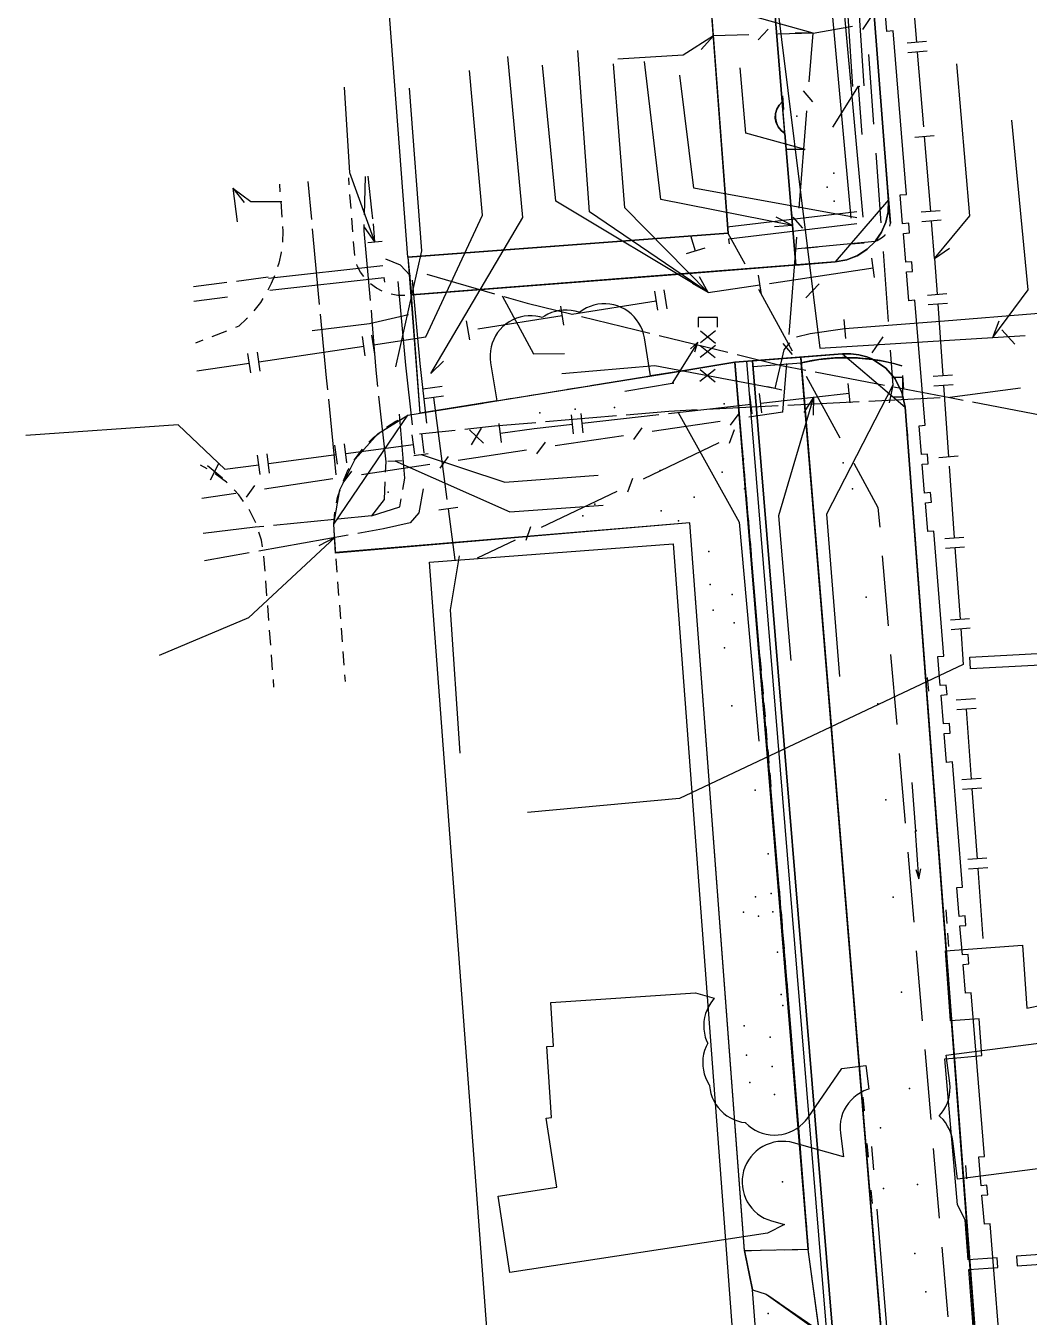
# Model space of a CAD drawing. Header units: metres. Extents: x -3903 to -3714, y 4981 to 6033.
# Drawn here: x -3903.1 to -3851.2, y 5905.7 to 5972.6 of the extents above; entities that cross this region are included whole.
import ezdxf

# ---------------------------------------------------------------- set-up
doc = ezdxf.new("R2010")
doc.units = ezdxf.units.M
for name, color, linetype in [('BOUNDARY', 7, 'Continuous'), ('BUILDING', 7, 'Continuous'), ('BUSH', 7, 'Continuous'), ('CURB', 7, 'Continuous'), ('ELECTR_CABLE', 7, 'Continuous'), ('ELECTR_CABLE_COMM', 7, 'Continuous'), ('GAS', 7, 'Continuous'), ('GRASS', 7, 'Continuous'), ('GROUND', 7, 'Continuous'), ('HEAT', 7, 'Continuous'), ('LAMP', 7, 'Continuous'), ('OVERHEAD_POWER_LINE', 7, 'Continuous'), ('ROAD', 7, 'Continuous'), ('SEWER', 7, 'Continuous'), ('SIDEWALK_PATH', 7, 'Continuous'), ('TREE', 7, 'Continuous'), ('WATER_PIPELINE', 7, 'Continuous')]:
    doc.layers.add(name, color=color, linetype=linetype)

msp = doc.modelspace()

# ---------------------------------------------------------------- linework, layer by layer
at = {"layer": 'BOUNDARY'}
msp.add_lwpolyline([(-3865.865, 5819.723), (-3866.555, 5857.112), (-3866.763, 5859.807), (-3874.11, 5866.949), (-3876.685, 5867.754), (-3875.923, 5875.174), (-3875.151, 5874.98), (-3875.26, 5876.425), (-3874.15, 5876.508), (-3874.082, 5875.611), (-3869.936, 5875.922), (-3870.004, 5876.819), (-3863.192, 5877.329), (-3865.484, 5907.153), (-3865.897, 5909.195), (-3868.72, 5946.892), (-3887.077, 5945.31), (-3887.174, 5946.82), (-3883.329, 5952.464), (-3882.692, 5952.568), (-3883.314, 5960.659), (-3866.733, 5961.903), (-3868.495, 5985.326)], dxfattribs=at)
at = {"layer": 'BUILDING'}
for points in [[(-3869.616, 6000), (-3866.733, 5961.903), (-3883.327, 5960.647), (-3886.21, 5998.744)], [(-3869.582, 5945.794), (-3864.48, 5877.734), (-3877.112, 5876.787), (-3882.215, 5944.847)]]:
    msp.add_lwpolyline(points, close=True, dxfattribs=at)
at = {"layer": 'BUSH'}
for p in [(-3861.268, 5964.997), (-3861.617, 5964.281), (-3861.244, 5963.547), (-3865.953, 5950.199), (-3867.053, 5949.513), (-3865.903, 5948.641), (-3867.674, 5943.7), (-3866.54, 5943.179), (-3867.526, 5942.363), (-3866.438, 5941.706), (-3866.931, 5940.419), (-3866.548, 5937.404), (-3865.323, 5927.517), (-3864.517, 5927.68), (-3865.942, 5926.723), (-3865.167, 5926.506), (-3864.43, 5926.738), (-3863.996, 5922.455), (-3863.917, 5921.885), (-3865.908, 5920.826), (-3864.574, 5920.238), (-3865.795, 5919.311), (-3864.46, 5918.723), (-3865.614, 5917.898), (-3864.336, 5917.265), (-3864.675, 5905.923)]:
    msp.add_point(p, dxfattribs=at)
at = {"layer": 'CURB'}
for points in [[(-3862.12, 6010.632), (-3858.438, 5963.627), (-3861.197, 5960.402), (-3883.135, 5958.7)], [(-3863.245, 5960.243), (-3863.245, 5960.243), (-3863.806, 5967.067), (-3863.941, 5968.702), (-3864.85, 5979.75), (-3865.002, 5981.6), (-3866.734, 6002.637), (-3866.872, 6004.319), (-3867.006, 6005.945), (-3864.25, 6009.182), (-3862.02, 6009.357)], [(-3863.924, 5969.014), (-3863.87, 5968.306)], [(-3886.369, 5964.396), (-3886.397, 5964.756)], [(-3889.985, 5964.436), (-3889.955, 5964.034)], [(-3889.918, 5963.536), (-3889.858, 5962.733)], [(-3886.275, 5963.18), (-3886.33, 5963.898)], [(-3886.18, 5961.963), (-3886.236, 5962.681)], [(-3863.46, 5962.984), (-3863.406, 5962.277)], [(-3858.373, 5962.265), (-3858.342, 5962.407), (-3858.382, 5962.906), (-3858.387, 5962.969)], [(-3889.821, 5962.234), (-3889.803, 5961.992), (-3889.828, 5961.447), (-3889.83, 5961.43)], [(-3886.086, 5960.747), (-3886.142, 5961.465)], [(-3860.403, 5961.338), (-3859.697, 5961.402)], [(-3859.2, 5961.461), (-3859.184, 5961.464), (-3859.029, 5961.517), (-3858.879, 5961.594), (-3858.74, 5961.693), (-3858.616, 5961.814), (-3858.606, 5961.827)], [(-3889.895, 5960.934), (-3889.9, 5960.897), (-3890.021, 5960.35), (-3890.083, 5960.152)], [(-3862.812, 5961.119), (-3862.106, 5961.183)], [(-3885.614, 5959.643), (-3885.778, 5959.868), (-3885.95, 5960.196), (-3885.974, 5960.264)], [(-3890.244, 5959.679), (-3890.406, 5959.286), (-3890.581, 5958.949)], [(-3884.667, 5958.894), (-3884.957, 5959.045), (-3885.273, 5959.279)], [(-3872.533, 5959.523), (-3873.251, 5959.467)], [(-3883.481, 5958.66), (-3883.487, 5958.66), (-3883.857, 5958.67), (-3884.196, 5958.73)], [(-3890.835, 5958.518), (-3890.969, 5958.306), (-3891.305, 5957.866)], [(-3891.641, 5957.496), (-3891.683, 5957.45), (-3892.083, 5957.079), (-3892.267, 5957.007)], [(-3892.733, 5956.824), (-3893.483, 5956.531)], [(-3893.948, 5956.348), (-3894.323, 5956.201)], [(-3873.871, 5954.001), (-3866.399, 5955.215), (-3862.981, 5955.472), (-3860.819, 5955.65), (-3857.581, 5952.886), (-3850.725, 5862.089), (-3853.297, 5858.892), (-3855.65, 5858.56)], [(-3859.597, 5874.696), (-3859.195, 5875.388), (-3865.774, 5955.26)], [(-3862.982, 5955.471), (-3862.797, 5953.182), (-3859.77, 5916.525)], [(-3861.312, 5955.425), (-3861.809, 5955.381), (-3862.016, 5955.35)], [(-3860.106, 5955.436), (-3860.634, 5955.451), (-3860.813, 5955.446)], [(-3858.906, 5955.302), (-3859.456, 5955.383), (-3859.607, 5955.396)], [(-3869.112, 5954.774), (-3868.416, 5954.888)], [(-3865.451, 5954.985), (-3862.958, 5955.172)], [(-3875.06, 5953.808), (-3874.364, 5953.921)], [(-3871.491, 5954.388), (-3870.795, 5954.501)], [(-3857.639, 5953.815), (-3857.697, 5954.52)], [(-3878.629, 5953.228), (-3877.933, 5953.341)], [(-3877.44, 5953.421), (-3876.743, 5953.534)], [(-3876.25, 5953.614), (-3875.554, 5953.728)], [(-3883.382, 5952.437), (-3883.329, 5952.464), (-3882.692, 5952.568)], [(-3882.692, 5952.568), (-3879.438, 5953.096)], [(-3881.009, 5952.841), (-3880.312, 5952.954)], [(-3884.429, 5951.844), (-3883.949, 5952.154), (-3883.83, 5952.214)], [(-3866.121, 5951.949), (-3866.061, 5951.246)], [(-3857.441, 5951.409), (-3857.499, 5952.114)], [(-3885.345, 5951.065), (-3885.106, 5951.311), (-3884.826, 5951.54)], [(-3886.107, 5950.134), (-3886.069, 5950.199), (-3885.684, 5950.698)], [(-3866.018, 5950.748), (-3865.959, 5950.045)], [(-3893.728, 5949.69), (-3894.069, 5949.882)], [(-3892.684, 5948.953), (-3892.723, 5948.993), (-3893.306, 5949.425)], [(-3886.672, 5949.072), (-3886.449, 5949.565), (-3886.364, 5949.706)], [(-3865.916, 5949.547), (-3865.856, 5948.844)], [(-3891.841, 5947.992), (-3892.083, 5948.336), (-3892.335, 5948.595)], [(-3887.03, 5947.924), (-3886.973, 5948.206), (-3886.845, 5948.604)], [(-3865.814, 5948.346), (-3865.754, 5947.644)], [(-3891.211, 5946.88), (-3891.556, 5947.582)], [(-3887.168, 5946.73), (-3887.174, 5946.82), (-3887.12, 5947.433)], [(-3865.711, 5947.145), (-3865.652, 5946.443)], [(-3890.863, 5945.651), (-3890.917, 5945.99), (-3891.049, 5946.408)], [(-3887.078, 5945.528), (-3887.13, 5946.231)], [(-3865.609, 5945.944), (-3865.549, 5945.242)], [(-3890.727, 5944.378), (-3890.786, 5945.157)], [(-3886.989, 5944.326), (-3887.041, 5945.03)], [(-3890.628, 5943.1), (-3890.688, 5943.88)], [(-3886.9, 5943.124), (-3886.952, 5943.828)], [(-3890.53, 5941.823), (-3890.59, 5942.602)], [(-3886.81, 5941.922), (-3886.863, 5942.626)], [(-3890.432, 5940.545), (-3890.492, 5941.324)], [(-3886.721, 5940.72), (-3886.773, 5941.424)], [(-3890.334, 5939.267), (-3890.394, 5940.046)], [(-3886.632, 5939.518), (-3886.684, 5940.222)], [(-3865.097, 5939.94), (-3865.038, 5939.237)], [(-3890.265, 5938.379), (-3890.295, 5938.769)], [(-3886.569, 5938.668), (-3886.595, 5939.02)], [(-3864.995, 5938.739), (-3864.935, 5938.036)], [(-3856.352, 5938.171), (-3856.41, 5938.877)], [(-3864.893, 5937.538), (-3864.833, 5936.835)], [(-3864.79, 5936.337), (-3864.731, 5935.634)], [(-3864.688, 5935.136), (-3864.628, 5934.433)], [(-3864.586, 5933.935), (-3864.526, 5933.232)], [(-3864.096, 5927.929), (-3864.04, 5927.226)], [(-3864, 5926.727), (-3863.943, 5926.024)], [(-3855.403, 5926.134), (-3855.458, 5926.84)], [(-3863.903, 5925.526), (-3863.847, 5924.823)], [(-3855.309, 5924.931), (-3855.364, 5925.636)], [(-3863.807, 5924.325), (-3863.751, 5923.622)], [(-3863.711, 5923.123), (-3863.655, 5922.42)], [(-3863.615, 5921.922), (-3863.558, 5921.219)], [(-3859.768, 5917.13), (-3859.706, 5916.425)], [(-3863.133, 5915.915), (-3863.077, 5915.212)], [(-3863.037, 5914.713), (-3862.981, 5914.01)], [(-3859.608, 5914.562), (-3859.505, 5913.304)], [(-3859.556, 5914.724), (-3859.494, 5914.02)], [(-3859.309, 5914.579), (-3859.209, 5913.368)], [(-3862.941, 5913.512), (-3862.885, 5912.809)], [(-3854.376, 5912.892), (-3854.43, 5913.598)], [(-3862.845, 5912.31), (-3862.788, 5911.607)], [(-3859.344, 5912.319), (-3859.282, 5911.614)], [(-3862.748, 5911.109), (-3862.692, 5910.406)], [(-3859.04, 5911.322), (-3856.462, 5880.093), (-3855.716, 5879.452), (-3852.054, 5879.707)], [(-3862.652, 5909.907), (-3862.598, 5909.235), (-3862.629, 5909.235)], [(-3865.539, 5909.177), (-3865.892, 5909.17)], [(-3864.334, 5909.201), (-3865.039, 5909.187)], [(-3863.129, 5909.225), (-3863.834, 5909.211)], [(-3864.091, 5906.446), (-3864.679, 5906.864)], [(-3863.097, 5905.737), (-3863.214, 5905.82), (-3863.684, 5906.155)]]:
    msp.add_lwpolyline(points, dxfattribs=at)
at = {"layer": 'ELECTR_CABLE'}
for points in [[(-3863.674, 5999.974), (-3862.334, 5984.091), (-3860.396, 5962.666)], [(-3863.052, 6000.026), (-3861.712, 5984.145), (-3859.774, 5962.724)], [(-3860.29, 5969.486), (-3862.31, 5999.98)], [(-3859.692, 5969.526), (-3861.711, 6000.02)], [(-3863.413, 5962.299), (-3870.221, 5963.635), (-3871.07, 5970.793)], [(-3859.474, 5971.157), (-3859.208, 5967.544)], [(-3860.085, 5962.695), (-3868.525, 5964.225), (-3869.237, 5970.086)], [(-3885.034, 5961.446), (-3886.337, 5965.029), (-3886.616, 5969.466)], [(-3883.96, 5954.962), (-3882.604, 5960.988), (-3883.241, 5969.403)], [(-3859.097, 5966.048), (-3858.831, 5962.435)], [(-3885.548, 5964.831), (-3885.592, 5962.849)], [(-3885.149, 5962.64), (-3885.193, 5963.094), (-3885.379, 5964.846)], [(-3892.392, 5964.221), (-3891.46, 5963.543), (-3889.866, 5963.543)], [(-3892.392, 5964.221), (-3891.811, 5963.49)], [(-3892.392, 5964.221), (-3892.175, 5962.485)], [(-3888.504, 5964.568), (-3888.327, 5962.61)], [(-3860.085, 5963.009), (-3866.791, 5962.211)], [(-3863.413, 5962.299), (-3864.248, 5962.717)], [(-3888.282, 5962.112), (-3888.249, 5961.743), (-3887.917, 5958.198)], [(-3885.603, 5962.349), (-3885.61, 5962.017), (-3885.285, 5958.399)], [(-3885.034, 5961.446), (-3885.577, 5962.206)], [(-3885.034, 5961.446), (-3885.107, 5962.377)], [(-3860.085, 5962.381), (-3866.717, 5961.591)], [(-3863.413, 5962.299), (-3864.345, 5962.227)], [(-3885.407, 5961.405), (-3884.661, 5961.487)], [(-3866.717, 5961.591), (-3866.687, 5961.343)], [(-3858.72, 5960.939), (-3858.454, 5957.326)], [(-3890.554, 5959.564), (-3884.624, 5960.22)], [(-3884.481, 5960.567), (-3883.725, 5960.254), (-3883.186, 5959.692)], [(-3894.441, 5959.133), (-3892.705, 5959.354)], [(-3892.209, 5959.417), (-3890.567, 5959.626)], [(-3890.486, 5958.944), (-3884.556, 5959.6)], [(-3884.528, 5959.351), (-3884.556, 5959.6)], [(-3883.089, 5951.963), (-3883.439, 5955.061), (-3883.83, 5959.399)], [(-3882.343, 5952.047), (-3882.693, 5955.137), (-3883.084, 5959.467)], [(-3882.347, 5959.764), (-3878.838, 5958.759)], [(-3894.411, 5958.381), (-3892.675, 5958.602)], [(-3878.451, 5958.647), (-3876.816, 5955.649), (-3875.222, 5955.668)], [(-3878.358, 5958.621), (-3877.144, 5958.273), (-3874.825, 5957.704)], [(-3885.24, 5957.901), (-3885.192, 5957.366), (-3884.994, 5954.803), (-3884.902, 5953.95)], [(-3846.003, 5958.104), (-3846.179, 5958.09), (-3855.535, 5957.344), (-3860.704, 5956.932)], [(-3883.297, 5957.663), (-3885.321, 5957.2), (-3888.29, 5956.833)], [(-3887.87, 5957.7), (-3887.562, 5954.409), (-3887.499, 5953.787)], [(-3874.34, 5957.585), (-3870.795, 5956.715)], [(-3860.744, 5957.43), (-3860.664, 5956.434)], [(-3870.31, 5956.596), (-3866.765, 5955.727)], [(-3860.704, 5956.932), (-3862.493, 5956.68), (-3863.194, 5956.505)], [(-3863.571, 5956.215), (-3863.864, 5955.857), (-3864.327, 5953.843)], [(-3866.279, 5955.608), (-3863.982, 5955.044), (-3862.72, 5954.803)], [(-3858.343, 5955.83), (-3858.21, 5954.024)], [(-3864.327, 5953.843), (-3870.539, 5955.029), (-3875.356, 5954.608)], [(-3862.229, 5954.709), (-3858.645, 5954.023)], [(-3863.962, 5953.759), (-3864.692, 5953.927)], [(-3858.21, 5954.024), (-3861.653, 5947.331), (-3860.971, 5938.92)], [(-3858.21, 5954.024), (-3858.399, 5953.109)], [(-3858.153, 5953.929), (-3855.265, 5953.376), (-3854.569, 5953.243)], [(-3887.45, 5953.289), (-3887.059, 5949.378)], [(-3884.848, 5953.453), (-3884.48, 5950.049), (-3884.503, 5949.508)], [(-3859.458, 5953.192), (-3855.766, 5953.374)], [(-3855.267, 5953.399), (-3855.266, 5953.399), (-3851.602, 5953.88)], [(-3872.026, 5952.492), (-3869.809, 5952.682), (-3868.34, 5952.754)], [(-3867.84, 5952.779), (-3864.149, 5952.961)], [(-3863.649, 5952.985), (-3859.957, 5953.167)], [(-3854.078, 5953.149), (-3850.493, 5952.463)], [(-3883.584, 5948.622), (-3883.483, 5949.199), (-3883.757, 5952.514)], [(-3880.385, 5951.745), (-3878.849, 5951.906), (-3876.705, 5952.09)], [(-3876.207, 5952.133), (-3872.524, 5952.449)], [(-3882.72, 5951.5), (-3880.882, 5951.693)], [(-3884.375, 5950.078), (-3883.627, 5950.126)], [(-3884.001, 5950.102), (-3878.044, 5947.451), (-3873.22, 5947.802)], [(-3883.02, 5950.37), (-3882.279, 5950.481)], [(-3882.649, 5950.426), (-3878.306, 5949.003), (-3873.482, 5949.353)], [(-3882.541, 5948.65), (-3882.765, 5947.413), (-3883.209, 5946.892), (-3884.587, 5946.571), (-3885.923, 5946.333)], [(-3884.525, 5949.009), (-3884.564, 5948.1), (-3885.208, 5947.242)], [(-3885.208, 5947.242), (-3883.742, 5947.722), (-3883.671, 5948.129)], [(-3885.208, 5947.242), (-3886.95, 5947.074)], [(-3890.783, 5946.705), (-3891.234, 5946.662), (-3893.926, 5946.343)], [(-3887.135, 5947.056), (-3890.285, 5946.753)], [(-3887.105, 5946.123), (-3891.584, 5941.974), (-3896.218, 5940.015)], [(-3886.416, 5946.246), (-3891.056, 5945.42)], [(-3887.105, 5946.123), (-3887.935, 5945.695)], [(-3891.549, 5945.332), (-3893.869, 5944.919)]]:
    msp.add_lwpolyline(points, dxfattribs=at)
at = {"layer": 'ELECTR_CABLE_COMM'}
for points in [[(-3862.345, 5972.262), (-3867.658, 5973.743), (-3875.172, 5973.344)], [(-3862.345, 5972.262), (-3860.297, 5972.624)], [(-3859.773, 5972.447), (-3859.344, 5973.061)], [(-3867.506, 5972.112), (-3869.073, 5971.124), (-3872.458, 5970.909)], [(-3867.506, 5972.112), (-3868.134, 5971.42)], [(-3865.675, 5972.165), (-3867.506, 5972.112)], [(-3864.668, 5972.459), (-3865.182, 5971.914)], [(-3862.345, 5972.262), (-3864.176, 5972.209)], [(-3862.345, 5972.262), (-3863.279, 5972.263)], [(-3862.545, 5969.737), (-3862.345, 5972.262)], [(-3862.755, 5966.23), (-3865.833, 5967.077), (-3866.124, 5970.456)], [(-3862.362, 5968.704), (-3862.848, 5969.274)], [(-3863.065, 5963.192), (-3862.664, 5968.242)], [(-3862.755, 5966.23), (-3863.689, 5966.227)], [(-3862.881, 5962.159), (-3863.368, 5962.729)], [(-3866.754, 5961.901), (-3865.882, 5960.306)], [(-3863.585, 5956.646), (-3863.184, 5961.696)], [(-3865.163, 5958.99), (-3863.42, 5955.801)], [(-3863.401, 5955.614), (-3863.887, 5956.184)], [(-3863.904, 5952.626), (-3863.704, 5955.151)], [(-3862.7, 5954.484), (-3860.957, 5951.295)], [(-3866.189, 5952.554), (-3866.635, 5951.952)], [(-3863.904, 5952.626), (-3865.67, 5952.363)], [(-3867.154, 5952.143), (-3870.686, 5951.618)], [(-3872.17, 5951.397), (-3875.702, 5950.872)], [(-3871.205, 5951.808), (-3871.651, 5951.206)], [(-3866.665, 5951.015), (-3866.415, 5951.721)], [(-3877.185, 5950.651), (-3880.718, 5950.126)], [(-3876.22, 5951.062), (-3876.667, 5950.46)], [(-3871.134, 5949.175), (-3867.216, 5951.045)], [(-3882.201, 5949.905), (-3885.733, 5949.38)], [(-3881.236, 5950.317), (-3881.683, 5949.714)], [(-3860.238, 5949.979), (-3858.981, 5947.68), (-3858.894, 5946.669)], [(-3886.252, 5949.571), (-3886.698, 5948.969)], [(-3871.936, 5948.499), (-3871.686, 5949.206)], [(-3891.268, 5948.825), (-3891.714, 5948.223)], [(-3887.217, 5949.159), (-3890.749, 5948.634)], [(-3876.405, 5946.66), (-3872.487, 5948.529)], [(-3892.233, 5948.413), (-3893.999, 5948.151)], [(-3877.207, 5945.983), (-3876.957, 5946.69)], [(-3879.717, 5945.079), (-3877.758, 5946.013)], [(-3858.765, 5945.174), (-3858.453, 5941.553)], [(-3858.325, 5940.059), (-3858.013, 5936.437)], [(-3857.884, 5934.943), (-3857.572, 5931.322)], [(-3857.444, 5929.827), (-3857.132, 5926.206)], [(-3857.003, 5924.711), (-3856.691, 5921.09)], [(-3856.563, 5919.596), (-3856.251, 5915.974)], [(-3856.122, 5914.48), (-3855.81, 5910.858)], [(-3855.682, 5909.364), (-3855.37, 5905.743)]]:
    msp.add_lwpolyline(points, dxfattribs=at)
at = {"layer": 'GAS'}
for points in [[(-3856.975, 5971.779), (-3857.286, 5975.552), (-3857.295, 5975.661)], [(-3867.781, 5958.813), (-3873.929, 5963.005), (-3874.525, 5971.361)], [(-3856.477, 5971.82), (-3857.473, 5971.738)], [(-3856.435, 5971.322), (-3857.432, 5971.24)], [(-3856.613, 5967.399), (-3856.934, 5971.281)], [(-3882.15, 5954.624), (-3877.373, 5962.705), (-3878.155, 5971.046)], [(-3867.781, 5958.813), (-3872.096, 5963.216), (-3872.685, 5970.668)], [(-3856.05, 5960.58), (-3854.22, 5962.787), (-3854.899, 5970.665)], [(-3882.397, 5956.518), (-3879.459, 5962.831), (-3880.145, 5970.332)], [(-3867.781, 5958.813), (-3875.661, 5963.548), (-3876.363, 5970.605)], [(-3856.074, 5966.942), (-3857.07, 5966.86)], [(-3856.251, 5963.019), (-3856.572, 5966.901)], [(-3855.753, 5963.06), (-3856.75, 5962.978)], [(-3855.712, 5962.562), (-3856.709, 5962.48)], [(-3856.05, 5960.58), (-3856.21, 5962.521)], [(-3868.433, 5960.967), (-3868.672, 5961.757)], [(-3867.954, 5961.111), (-3868.911, 5960.822)], [(-3859.155, 5959.607), (-3859.304, 5960.595)], [(-3856.05, 5960.58), (-3855.283, 5961.113)], [(-3856.05, 5960.58), (-3855.919, 5958.727)], [(-3864.601, 5959.292), (-3859.23, 5960.101)], [(-3867.781, 5958.813), (-3868.589, 5959.281)], [(-3867.781, 5958.813), (-3868.232, 5959.631)], [(-3865.021, 5958.723), (-3865.17, 5959.712)], [(-3870.387, 5957.9), (-3870.542, 5958.888)], [(-3869.893, 5957.978), (-3870.048, 5958.966)], [(-3867.781, 5958.813), (-3865.095, 5959.218)], [(-3856.418, 5958.691), (-3855.421, 5958.762)], [(-3875.259, 5957.134), (-3875.414, 5958.122)], [(-3874.842, 5957.706), (-3870.464, 5958.394)], [(-3856.383, 5958.193), (-3855.385, 5958.263)], [(-3855.884, 5958.228), (-3855.623, 5954.521)], [(-3880.13, 5956.368), (-3880.286, 5957.356)], [(-3879.714, 5956.94), (-3875.336, 5957.628)], [(-3867.293, 5957.028), (-3867.295, 5957.528), (-3868.295, 5957.525), (-3868.293, 5957.025)], [(-3885.043, 5955.62), (-3885.19, 5956.609)], [(-3868.182, 5956.229), (-3867.397, 5956.849)], [(-3868.178, 5956.829), (-3867.402, 5956.199)], [(-3891.051, 5955.235), (-3885.611, 5956.041)], [(-3885.538, 5955.547), (-3885.685, 5956.536)], [(-3885.117, 5956.115), (-3882.397, 5956.518)], [(-3868.19, 5955.479), (-3867.405, 5956.099)], [(-3868.186, 5956.079), (-3867.41, 5955.449)], [(-3891.472, 5954.667), (-3891.619, 5955.656)], [(-3890.977, 5954.74), (-3891.124, 5955.729)], [(-3882.15, 5954.624), (-3881.477, 5955.272)], [(-3894.265, 5954.758), (-3891.545, 5955.161)], [(-3868.204, 5954.229), (-3867.418, 5954.849)], [(-3868.199, 5954.829), (-3867.423, 5954.199)], [(-3856.121, 5954.486), (-3855.124, 5954.556)], [(-3881.557, 5953.944), (-3882.548, 5953.814)], [(-3860.421, 5953.107), (-3860.532, 5954.101)], [(-3858.189, 5953.415), (-3857.689, 5953.415), (-3857.689, 5954.415), (-3858.189, 5954.415)], [(-3856.086, 5953.987), (-3855.089, 5954.057)], [(-3855.588, 5954.022), (-3855.326, 5950.315)], [(-3881.492, 5953.448), (-3882.484, 5953.318)], [(-3881.299, 5948.105), (-3881.988, 5953.383)], [(-3865.499, 5952.537), (-3865.611, 5953.531)], [(-3865.002, 5952.593), (-3865.114, 5953.587)], [(-3865.058, 5953.09), (-3862.329, 5953.397), (-3860.477, 5953.604)], [(-3862.329, 5953.397), (-3864.143, 5947.249), (-3863.496, 5939.752)], [(-3862.329, 5953.397), (-3862.823, 5952.605)], [(-3862.329, 5953.397), (-3862.344, 5952.463)], [(-3874.247, 5951.553), (-3874.359, 5952.546)], [(-3869.832, 5952.553), (-3867.845, 5952.776)], [(-3869.335, 5952.609), (-3866.171, 5946.917), (-3865.145, 5935.584)], [(-3867.845, 5952.776), (-3865.555, 5953.034)], [(-3892.805, 5949.665), (-3895.222, 5951.971), (-3903.118, 5951.419)], [(-3878.476, 5951.044), (-3878.607, 5952.035)], [(-3876.787, 5951.77), (-3874.8, 5951.994)], [(-3874.744, 5951.497), (-3874.856, 5952.49)], [(-3874.303, 5952.05), (-3870.329, 5952.497)], [(-3882.976, 5950.452), (-3883.107, 5951.444)], [(-3882.481, 5950.517), (-3882.611, 5951.509)], [(-3880.134, 5951.707), (-3879.41, 5951.017)], [(-3879.54, 5951.787), (-3880.054, 5950.93)], [(-3878.541, 5951.539), (-3876.787, 5951.77)], [(-3886.981, 5949.926), (-3887.111, 5950.918)], [(-3886.485, 5949.991), (-3886.616, 5950.983)], [(-3886.55, 5950.487), (-3883.042, 5950.948)], [(-3893.12, 5949.985), (-3893.576, 5949.095)], [(-3892.805, 5949.665), (-3891.051, 5949.896)], [(-3890.985, 5949.4), (-3891.116, 5950.391)], [(-3890.49, 5949.465), (-3890.62, 5950.456)], [(-3890.555, 5949.961), (-3887.046, 5950.422)], [(-3855.825, 5950.28), (-3854.827, 5950.351)], [(-3893.708, 5949.865), (-3892.939, 5949.225)], [(-3855.291, 5949.817), (-3855.029, 5946.11)], [(-3880.738, 5947.674), (-3881.73, 5947.544)], [(-3880.889, 5944.97), (-3881.234, 5947.609)], [(-3855.528, 5946.075), (-3854.531, 5946.145)], [(-3855.493, 5945.576), (-3854.496, 5945.646)], [(-3854.994, 5945.611), (-3854.733, 5941.904)], [(-3880.677, 5945.177), (-3881.139, 5942.38), (-3880.638, 5934.957)], [(-3855.232, 5941.869), (-3854.234, 5941.939)], [(-3855.196, 5941.37), (-3854.199, 5941.441)], [(-3854.698, 5941.405), (-3854.567, 5939.552)], [(-3854.191, 5939.32), (-3854.223, 5939.92), (-3844.991, 5940.421), (-3844.945, 5939.805), (-3854.191, 5939.32)], [(-3854.567, 5939.552), (-3869.263, 5932.602), (-3877.13, 5931.878)], [(-3853.936, 5937.774), (-3854.934, 5937.701)], [(-3853.9, 5937.275), (-3854.897, 5937.203)], [(-3854.135, 5933.61), (-3854.399, 5937.239)], [(-3853.636, 5933.647), (-3854.634, 5933.574)], [(-3853.6, 5933.148), (-3854.597, 5933.075)], [(-3853.835, 5929.483), (-3854.099, 5933.112)], [(-3853.336, 5929.519), (-3854.333, 5929.447)], [(-3853.3, 5929.021), (-3854.297, 5928.948)], [(-3853.535, 5925.356), (-3853.799, 5928.984)], [(-3853.999, 5904.573), (-3854.27, 5908.201), (-3852.774, 5908.313), (-3852.811, 5908.811), (-3854.307, 5908.699), (-3854.462, 5910.775), (-3854.866, 5911.554), (-3855.518, 5919.12), (-3854.693, 5919.191), (-3853.595, 5919.285), (-3853.733, 5921.192), (-3855.229, 5921.084), (-3855.493, 5924.712), (-3851.504, 5925.002), (-3851.267, 5921.742), (-3850.426, 5921.913)], [(-3850.318, 5908.998), (-3851.814, 5908.886), (-3851.777, 5908.387), (-3850.281, 5908.499)]]:
    msp.add_lwpolyline(points, dxfattribs=at)
at = {"layer": 'GRASS'}
for points in [[(-3858.438, 5963.627), (-3858.45, 5963.043), (-3858.572, 5962.478), (-3858.801, 5961.946), (-3859.131, 5961.464), (-3863.313, 5961.073), (-3867.001, 6005.931), (-3866.995, 6006.525), (-3866.873, 6007.101), (-3866.642, 6007.642), (-3866.305, 6008.131), (-3865.878, 6008.544), (-3865.383, 6008.863), (-3864.835, 6009.078), (-3864.25, 6009.182), (-3862.02, 6009.357)], [(-3863.94, 5968.703), (-3864.104, 5968.526), (-3864.221, 5968.319), (-3864.285, 5968.09), (-3864.294, 5967.85), (-3864.246, 5967.614), (-3864.145, 5967.399), (-3863.996, 5967.213), (-3863.806, 5967.066), (-3863.887, 5968.083)], [(-3863.313, 5961.073), (-3863.249, 5960.243), (-3861.197, 5960.402), (-3860.608, 5960.508), (-3860.057, 5960.725), (-3859.56, 5961.047), (-3859.131, 5961.464)], [(-3866.399, 5955.215), (-3865.476, 5955.288), (-3859.15, 5878.488), (-3858.907, 5875.545), (-3858.888, 5875.306), (-3858.924, 5875.073), (-3859.013, 5874.854), (-3859.152, 5874.659), (-3859.332, 5874.502), (-3859.541, 5874.392), (-3859.77, 5874.334), (-3860.01, 5874.33), (-3861.101, 5874.381), (-3859.833, 5875.025), (-3859.796, 5875.365), (-3859.825, 5875.721), (-3859.905, 5876.239), (-3860.786, 5876.126), (-3860.958, 5877.462), (-3860.054, 5877.393), (-3860.133, 5878.501), (-3862.014, 5904.964), (-3862.598, 5909.235)], [(-3862.958, 5955.175), (-3862.981, 5955.472), (-3860.819, 5955.65), (-3860.393, 5955.651), (-3859.973, 5955.599), (-3859.562, 5955.495), (-3859.165, 5955.34), (-3860.044, 5955.434), (-3860.633, 5955.451), (-3861.223, 5955.433), (-3861.809, 5955.381), (-3862.389, 5955.295)], [(-3857.581, 5952.886), (-3852.012, 5879.409), (-3855.695, 5879.153), (-3856.086, 5879.203), (-3856.416, 5879.392), (-3856.652, 5879.69), (-3856.761, 5880.068), (-3862.958, 5955.175), (-3862.041, 5955.351), (-3861.112, 5955.439), (-3860.18, 5955.44), (-3859.25, 5955.352), (-3858.598, 5954.918), (-3858.088, 5954.341), (-3857.741, 5953.652)], [(-3865.421, 5943.735), (-3863.52, 5920.745), (-3862.598, 5909.235), (-3865.892, 5909.17), (-3868.72, 5946.892), (-3887.078, 5945.35), (-3887.174, 5946.82), (-3886.849, 5948.601), (-3886.06, 5950.193), (-3884.867, 5951.509), (-3883.329, 5952.464), (-3869.127, 5954.76), (-3866.399, 5955.215)], [(-3865.892, 5909.17), (-3865.484, 5907.153), (-3864.773, 5906.932), (-3862.02, 5905.039), (-3862.598, 5909.235)], [(-3874.082, 5875.611), (-3869.936, 5875.922), (-3870.004, 5876.819), (-3863.192, 5877.329), (-3865.484, 5907.153), (-3864.773, 5906.932), (-3862.014, 5904.964), (-3861.12, 5892.39), (-3860.057, 5877.393), (-3860.958, 5877.462), (-3860.786, 5876.126), (-3859.905, 5876.239), (-3859.825, 5875.721), (-3859.796, 5875.37), (-3859.833, 5875.025), (-3861.101, 5874.381), (-3875.151, 5874.98), (-3875.26, 5876.425), (-3874.15, 5876.508)]]:
    msp.add_lwpolyline(points, close=True, dxfattribs=at)
at = {"layer": 'GROUND'}
for points in [[(-3861.063, 5997.539), (-3858.506, 5964.485), (-3858.342, 5962.407), (-3858.434, 5963.569), (-3858.454, 5963.008), (-3858.576, 5962.465), (-3858.797, 5961.954), (-3859.111, 5961.489), (-3859.541, 5961.062), (-3860.043, 5960.733), (-3860.601, 5960.51), (-3861.197, 5960.402), (-3863.245, 5960.243), (-3863.806, 5967.066), (-3863.999, 5967.212), (-3864.149, 5967.397), (-3864.252, 5967.612), (-3864.301, 5967.849), (-3864.291, 5968.091), (-3864.225, 5968.32), (-3864.107, 5968.527), (-3863.94, 5968.703), (-3864.849, 5979.749)], [(-3863.192, 5877.329), (-3865.484, 5907.153), (-3865.897, 5909.195), (-3868.72, 5946.892), (-3887.077, 5945.31), (-3887.174, 5946.82), (-3883.329, 5952.464), (-3882.692, 5952.568), (-3869.083, 5954.769), (-3866.399, 5955.215), (-3865.476, 5955.287), (-3859.15, 5878.488)], [(-3856.761, 5880.068), (-3862.982, 5955.471), (-3865.251, 5955.305), (-3860.819, 5955.65), (-3860.393, 5955.651), (-3859.973, 5955.599), (-3859.562, 5955.495), (-3859.165, 5955.34), (-3858.804, 5955.282), (-3858.446, 5955.211), (-3858.091, 5955.125), (-3857.739, 5955.026), (-3858.112, 5955.128), (-3858.488, 5955.217), (-3858.868, 5955.291), (-3859.25, 5955.352), (-3858.598, 5954.918), (-3858.088, 5954.341), (-3857.741, 5953.652), (-3857.581, 5952.886), (-3851.851, 5877.098)]]:
    msp.add_lwpolyline(points, dxfattribs=at)
at = {"layer": 'HEAT'}
msp.add_lwpolyline([(-3875.785, 5919.781), (-3875.933, 5922.044), (-3868.441, 5922.533), (-3867.467, 5922.265), (-3867.638, 5922.016), (-3867.746, 5921.841), (-3867.837, 5921.656), (-3867.909, 5921.463), (-3867.962, 5921.264), (-3867.995, 5921.06), (-3868.008, 5920.855), (-3868, 5920.649), (-3867.973, 5920.444), (-3867.926, 5920.244), (-3867.859, 5920.049), (-3867.802, 5919.924), (-3867.802, 5919.924), (-3867.888, 5919.749), (-3867.96, 5919.556), (-3868.012, 5919.357), (-3868.046, 5919.154), (-3868.058, 5918.948), (-3868.051, 5918.742), (-3868.024, 5918.538), (-3867.976, 5918.337), (-3867.91, 5918.142), (-3867.824, 5917.955), (-3867.721, 5917.777), (-3867.708, 5917.758), (-3867.706, 5917.721), (-3867.679, 5917.516), (-3867.632, 5917.316), (-3867.565, 5917.121), (-3867.479, 5916.933), (-3867.376, 5916.755), (-3867.255, 5916.588), (-3867.119, 5916.433), (-3866.968, 5916.293), (-3866.804, 5916.168), (-3866.629, 5916.06), (-3866.444, 5915.969), (-3866.251, 5915.897), (-3866.052, 5915.844), (-3865.851, 5915.811), (-3865.841, 5915.8), (-3865.69, 5915.66), (-3865.526, 5915.535), (-3865.351, 5915.427), (-3865.166, 5915.336), (-3864.973, 5915.264), (-3864.774, 5915.211), (-3864.57, 5915.178), (-3864.365, 5915.165), (-3864.159, 5915.172), (-3863.954, 5915.2), (-3863.754, 5915.247), (-3863.559, 5915.314), (-3863.371, 5915.399), (-3863.193, 5915.503), (-3863.026, 5915.623), (-3862.871, 5915.76), (-3862.731, 5915.91), (-3862.606, 5916.074), (-3860.858, 5918.614), (-3859.619, 5918.775), (-3859.46, 5917.546), (-3859.518, 5917.53), (-3859.71, 5917.454), (-3859.893, 5917.361), (-3860.067, 5917.249), (-3860.228, 5917.121), (-3860.377, 5916.978), (-3860.51, 5916.822), (-3860.628, 5916.652), (-3860.728, 5916.472), (-3860.811, 5916.283), (-3860.874, 5916.087), (-3860.918, 5915.886), (-3860.942, 5915.681), (-3860.946, 5915.475), (-3860.929, 5915.27), (-3860.77, 5914.036), (-3863.353, 5914.763), (-3863.554, 5914.809), (-3863.758, 5914.835), (-3863.964, 5914.841), (-3864.17, 5914.827), (-3864.373, 5914.793), (-3864.572, 5914.739), (-3864.765, 5914.665), (-3864.949, 5914.573), (-3865.124, 5914.464), (-3865.287, 5914.338), (-3865.436, 5914.196), (-3865.572, 5914.041), (-3865.691, 5913.873), (-3865.793, 5913.694), (-3865.878, 5913.506), (-3865.943, 5913.311), (-3865.989, 5913.11), (-3866.015, 5912.905), (-3866.021, 5912.699), (-3866.007, 5912.494), (-3865.973, 5912.29), (-3865.919, 5912.092), (-3865.845, 5911.899), (-3865.753, 5911.715), (-3865.644, 5911.54), (-3865.518, 5911.377), (-3865.376, 5911.227), (-3865.221, 5911.092), (-3865.053, 5910.972), (-3864.874, 5910.87), (-3864.686, 5910.786), (-3864.491, 5910.72), (-3863.823, 5910.533), (-3864.701, 5910.079), (-3878.057, 5908.045), (-3878.659, 5912), (-3875.62, 5912.463), (-3876.163, 5916.037), (-3875.898, 5916.077), (-3876.127, 5919.76)], close=True, dxfattribs=at)
msp.add_lwpolyline([(-3839.718, 5914.839), (-3854.855, 5912.878), (-3855.112, 5914.861), (-3855.148, 5915.064), (-3855.204, 5915.262), (-3855.28, 5915.454), (-3855.373, 5915.637), (-3855.485, 5915.811), (-3855.613, 5915.973), (-3855.756, 5916.121), (-3855.806, 5916.164), (-3855.684, 5916.306), (-3855.567, 5916.475), (-3855.466, 5916.655), (-3855.384, 5916.844), (-3855.32, 5917.04), (-3855.277, 5917.241), (-3855.253, 5917.446), (-3855.249, 5917.652), (-3855.265, 5917.858), (-3855.454, 5919.314), (-3840.138, 5921.299)], dxfattribs=at)
at = {"layer": 'LAMP'}
for p in [(-3859.962, 5969.488), (-3869.598, 5954.13), (-3857.002, 5930.936)]:
    msp.add_point(p, dxfattribs=at)
at = {"layer": 'OVERHEAD_POWER_LINE'}
for points in [[(-3861.32, 5967.388), (-3859.991, 5969.506)], [(-3859.8, 5967.013), (-3859.991, 5969.506)], [(-3868.309, 5956.249), (-3869.638, 5954.131)], [(-3868.461, 5955.755), (-3868.309, 5956.249), (-3868.689, 5955.896)], [(-3872.101, 5953.702), (-3869.638, 5954.131)], [(-3857.233, 5933.43), (-3857.042, 5930.937)], [(-3856.86, 5928.444), (-3857.042, 5930.937)], [(-3857.03, 5928.932), (-3856.86, 5928.444), (-3856.763, 5928.953)]]:
    msp.add_lwpolyline(points, dxfattribs=at)
at = {"layer": 'ROAD'}
msp.add_lwpolyline([(-3851.851, 5877.098), (-3857.581, 5952.885), (-3857.582, 5952.886), (-3857.741, 5953.651), (-3857.742, 5953.654), (-3858.087, 5954.34), (-3858.089, 5954.342), (-3858.597, 5954.917), (-3858.599, 5954.919), (-3859.249, 5955.352), (-3859.246, 5955.353), (-3859.243, 5955.355), (-3859.241, 5955.359), (-3859.24, 5955.363), (-3859.241, 5955.366), (-3859.243, 5955.37), (-3859.246, 5955.372), (-3859.561, 5955.495), (-3859.562, 5955.495), (-3859.972, 5955.599), (-3859.973, 5955.599), (-3860.393, 5955.651), (-3860.394, 5955.651), (-3860.819, 5955.65), (-3866.399, 5955.216), (-3866.4, 5955.215), (-3869.084, 5954.769), (-3870.762, 5954.497), (-3871.082, 5956.472), (-3871.125, 5956.673), (-3871.187, 5956.87), (-3871.268, 5957.059), (-3871.368, 5957.239), (-3871.485, 5957.409), (-3871.617, 5957.567), (-3871.765, 5957.711), (-3871.926, 5957.839), (-3872.099, 5957.951), (-3872.282, 5958.046), (-3872.473, 5958.123), (-3872.671, 5958.18), (-3872.874, 5958.217), (-3873.079, 5958.235), (-3873.285, 5958.232), (-3873.49, 5958.209), (-3873.692, 5958.166), (-3873.888, 5958.104), (-3874.077, 5958.023), (-3874.258, 5957.923), (-3874.428, 5957.806), (-3874.449, 5957.789), (-3874.475, 5957.799), (-3874.673, 5957.856), (-3874.875, 5957.894), (-3875.081, 5957.911), (-3875.287, 5957.908), (-3875.492, 5957.886), (-3875.693, 5957.843), (-3875.89, 5957.78), (-3876.079, 5957.699), (-3876.259, 5957.599), (-3876.367, 5957.525), (-3876.493, 5957.562), (-3876.696, 5957.599), (-3876.901, 5957.617), (-3877.107, 5957.614), (-3877.312, 5957.591), (-3877.514, 5957.548), (-3877.71, 5957.486), (-3877.899, 5957.404), (-3878.08, 5957.305), (-3878.25, 5957.188), (-3878.407, 5957.055), (-3878.551, 5956.908), (-3878.68, 5956.747), (-3878.792, 5956.574), (-3878.887, 5956.391), (-3878.963, 5956.2), (-3879.02, 5956.002), (-3879.058, 5955.799), (-3879.075, 5955.594), (-3879.073, 5955.388), (-3879.05, 5955.183), (-3878.73, 5953.208), (-3882.691, 5952.568), (-3882.692, 5952.568), (-3882.692, 5952.569), (-3883.135, 5958.699), (-3883.135, 5958.7), (-3883.134, 5958.7), (-3869.243, 5959.778), (-3861.198, 5960.402), (-3861.197, 5960.402), (-3860.602, 5960.51), (-3860.6, 5960.51), (-3860.044, 5960.732), (-3860.042, 5960.733), (-3859.542, 5961.061), (-3859.541, 5961.063), (-3859.112, 5961.489), (-3859.111, 5961.49), (-3858.798, 5961.954), (-3858.797, 5961.955), (-3858.577, 5962.465), (-3858.576, 5962.466), (-3858.454, 5963.007), (-3858.454, 5963.009), (-3858.435, 5963.568), (-3858.434, 5963.57), (-3858.434, 5963.573), (-3858.506, 5964.486), (-3861.063, 5997.539)], dxfattribs=at)
at = {"layer": 'SEWER'}
msp.add_lwpolyline([(-3852.49, 5902.105), (-3853.179, 5910.577), (-3853.473, 5910.553), (-3853.595, 5912.048), (-3853.3, 5912.072), (-3853.341, 5912.571), (-3853.636, 5912.546), (-3853.758, 5914.041), (-3853.462, 5914.066), (-3854.15, 5922.538), (-3854.45, 5922.513), (-3854.572, 5924.008), (-3854.272, 5924.033), (-3854.312, 5924.531), (-3854.613, 5924.507), (-3854.735, 5926.002), (-3854.434, 5926.026), (-3854.474, 5926.525), (-3854.776, 5926.5), (-3854.898, 5927.995), (-3854.596, 5928.02), (-3855.122, 5934.498), (-3855.427, 5934.473), (-3855.549, 5935.968), (-3855.244, 5935.993), (-3855.284, 5936.492), (-3855.59, 5936.467), (-3855.712, 5937.962), (-3855.406, 5937.987), (-3855.446, 5938.485), (-3855.753, 5938.46), (-3855.875, 5939.955), (-3855.567, 5939.98), (-3856.094, 5946.459), (-3856.404, 5946.434), (-3856.526, 5947.929), (-3856.215, 5947.954), (-3856.256, 5948.452), (-3856.567, 5948.427), (-3856.689, 5949.922), (-3856.377, 5949.947), (-3856.418, 5950.446), (-3856.73, 5950.42), (-3856.852, 5951.915), (-3856.539, 5951.941), (-3857.066, 5958.42), (-3857.381, 5958.394), (-3857.503, 5959.889), (-3857.187, 5959.915), (-3857.228, 5960.413), (-3857.544, 5960.387), (-3857.666, 5961.882), (-3857.349, 5961.908), (-3857.389, 5962.406), (-3857.707, 5962.38), (-3857.829, 5963.875), (-3857.511, 5963.901), (-3858.199, 5972.374), (-3858.521, 5972.347), (-3858.643, 5973.842)], dxfattribs=at)
at = {"layer": 'SIDEWALK_PATH'}
for points in [[(-3864.849, 5979.749), (-3863.94, 5968.703), (-3864.107, 5968.527), (-3864.225, 5968.32), (-3864.291, 5968.091), (-3864.301, 5967.849), (-3864.252, 5967.612), (-3864.149, 5967.397), (-3863.999, 5967.212), (-3863.806, 5967.066), (-3863.245, 5960.243), (-3883.119, 5958.701), (-3883.314, 5960.659), (-3866.733, 5961.903), (-3868.495, 5985.326)], [(-3859.15, 5878.488), (-3865.476, 5955.288), (-3862.982, 5955.471), (-3856.66, 5878.841)]]:
    msp.add_lwpolyline(points, dxfattribs=at)
at = {"layer": 'TREE'}
for p in [(-3863.182, 5967.961), (-3876.502, 5952.582), (-3874.665, 5952.774), (-3872.625, 5952.86), (-3866.954, 5953.046), (-3860.791, 5949.998), (-3870.266, 5949.605), (-3860.305, 5948.641), (-3884.349, 5948.481), (-3873.644, 5947.861), (-3868.495, 5948.223), (-3874.263, 5947.254), (-3870.21, 5947.512), (-3869.307, 5946.994), (-3867.735, 5945.396), (-3859.59, 5943.039), (-3858.991, 5937.505), (-3865.35, 5933.034), (-3858.582, 5932.545), (-3864.663, 5929.734), (-3858.191, 5927.493), (-3864.186, 5924.642), (-3857.759, 5922.571), (-3857.348, 5917.588), (-3858.847, 5915.54), (-3863.921, 5912.742), (-3856.937, 5912.605), (-3858.702, 5912.393), (-3857.074, 5909.032), (-3856.507, 5907.039)]:
    msp.add_point(p, dxfattribs=at)
at = {"layer": 'WATER_PIPELINE'}
for points in [[(-3864.628, 5977.226), (-3861.993, 5955.94)], [(-3853.041, 5956.488), (-3851.197, 5958.964), (-3852.046, 5967.753)], [(-3862.027, 5959.262), (-3862.723, 5958.543)], [(-3853.041, 5956.488), (-3852.704, 5957.359)], [(-3861.993, 5955.94), (-3851.362, 5956.591)], [(-3852.567, 5956.892), (-3851.893, 5956.153)], [(-3858.723, 5956.517), (-3859.296, 5955.697)]]:
    msp.add_lwpolyline(points, dxfattribs=at)

doc.saveas('drawing.dxf')
